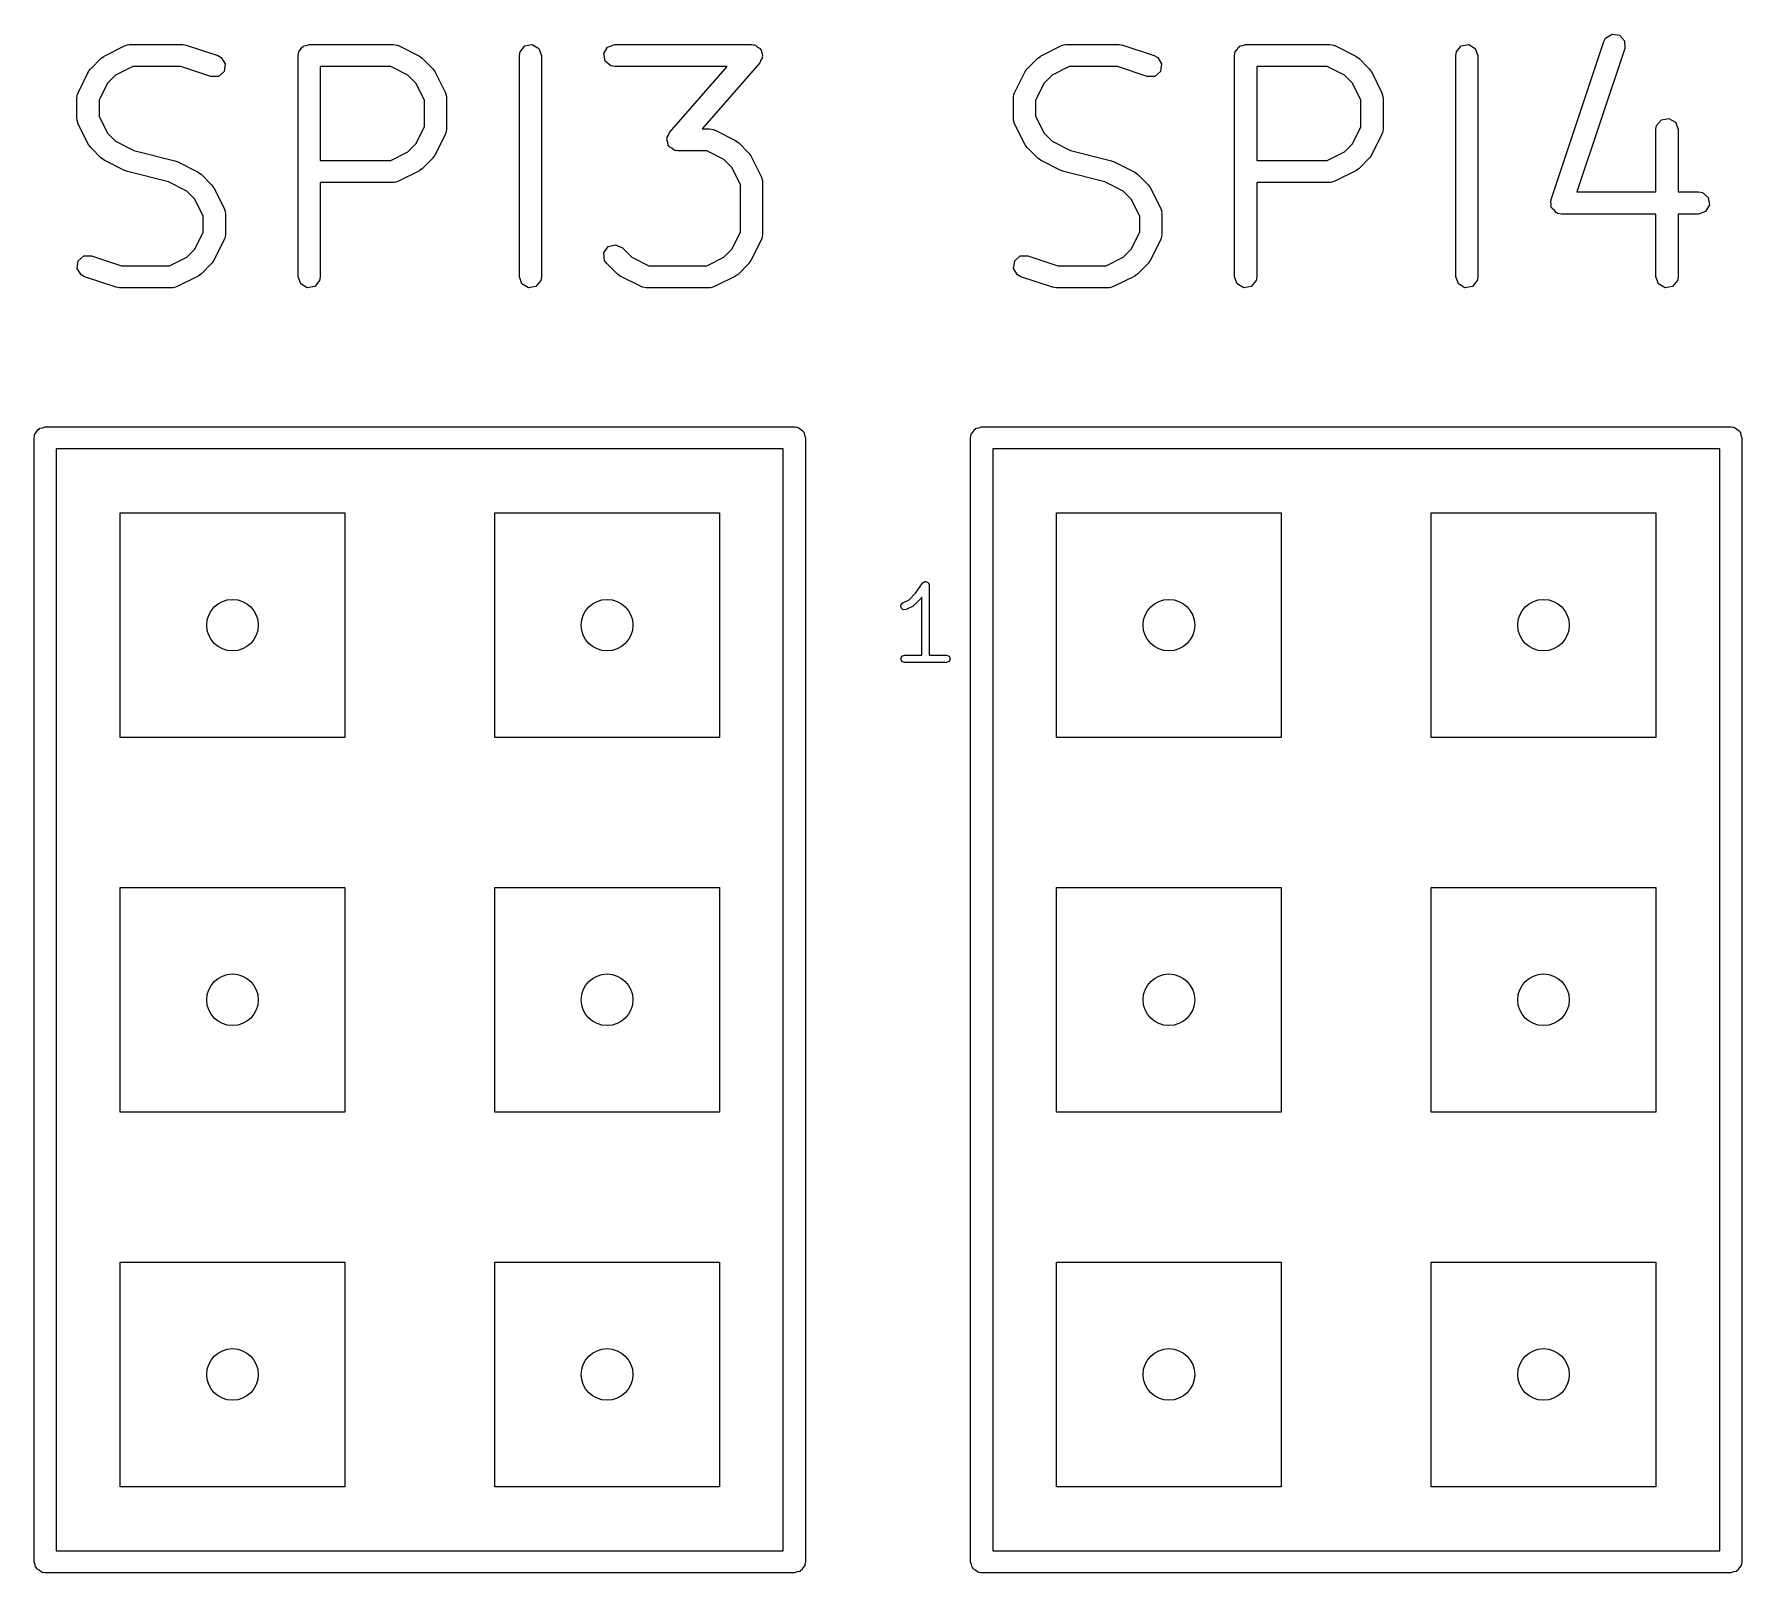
# Model space of a CAD drawing. Extents: x 4.34 to 6.06, y -6.92 to -5.19.
# Drawn here: x 5.1094 to 5.5653, y -5.8717 to -5.461 of the extents above; entities that cross this region are included whole.
import ezdxf

# ---------------------------------------------------------------- set-up
doc = ezdxf.new("R2010")
doc.units = 0
doc.header["$MEASUREMENT"] = 0
doc.layers.add('BLACK', color=7, linetype='CONTINUOUS')

msp = doc.modelspace()

# ---------------------------------------------------------------- linework, layer by layer
at = {"layer": 'BLACK', "linetype": 'CONTINUOUS'}
for p, q in [((5.52895, -5.46202), (5.53067, -5.46096)), ((5.53067, -5.46096), (5.53267, -5.46126)), ((5.53267, -5.46126), (5.53401, -5.46277)), ((5.12808, -5.46684), (5.13371, -5.46403)), ((5.13371, -5.46403), (5.13469, -5.46373)), ((5.13469, -5.46373), (5.13486, -5.46377)), ((5.13486, -5.46377), (5.13503, -5.46371)), ((5.13503, -5.46371), (5.14909, -5.46371)), ((5.14909, -5.46371), (5.14996, -5.46387)), ((5.14996, -5.46387), (5.15002, -5.46387)), ((5.15002, -5.46387), (5.15846, -5.46668)), ((5.17988, -5.46667), (5.17995, -5.46628)), ((5.17993, -5.46615), (5.17999, -5.46604)), ((5.17995, -5.46628), (5.17993, -5.46615)), ((5.17999, -5.46604), (5.18006, -5.46566)), ((5.18006, -5.46566), (5.18055, -5.46507)), ((5.18055, -5.46507), (5.18094, -5.46441)), ((5.18094, -5.46441), (5.18119, -5.46431)), ((5.18119, -5.46431), (5.18136, -5.46411)), ((5.18136, -5.46411), (5.18211, -5.46398)), ((5.18211, -5.46398), (5.18283, -5.46371)), ((5.18283, -5.46371), (5.20533, -5.46371)), ((5.20533, -5.46371), (5.20634, -5.46389)), ((5.20634, -5.46389), (5.20648, -5.46401)), ((5.20648, -5.46401), (5.20665, -5.46403)), ((5.20665, -5.46403), (5.21228, -5.46684)), ((5.23894, -5.46667), (5.23912, -5.46566)), ((5.23912, -5.46566), (5.24041, -5.46411)), ((5.24041, -5.46411), (5.2424, -5.46376)), ((5.2424, -5.46376), (5.24415, -5.46477)), ((5.24415, -5.46477), (5.24484, -5.46667)), ((5.26148, -5.46615), (5.26249, -5.46441)), ((5.26183, -5.46814), (5.26148, -5.46615)), ((5.26249, -5.46441), (5.26439, -5.46371)), ((5.26439, -5.46371), (5.30094, -5.46371)), ((5.30094, -5.46371), (5.30138, -5.46379)), ((5.30138, -5.46379), (5.30152, -5.46377)), ((5.30152, -5.46377), (5.30162, -5.46383)), ((5.30162, -5.46383), (5.30195, -5.46389)), ((5.30195, -5.46389), (5.30256, -5.4644)), ((5.30256, -5.4644), (5.30325, -5.46482)), ((5.30325, -5.46482), (5.30332, -5.46504)), ((5.30332, -5.46504), (5.3035, -5.46519)), ((5.3035, -5.46519), (5.30364, -5.46598)), ((5.30364, -5.46598), (5.3039, -5.46673)), ((5.37808, -5.46684), (5.38371, -5.46403)), ((5.38371, -5.46403), (5.38469, -5.46373)), ((5.38469, -5.46373), (5.38486, -5.46377)), ((5.38486, -5.46377), (5.38503, -5.46371)), ((5.38503, -5.46371), (5.39909, -5.46371)), ((5.39909, -5.46371), (5.39996, -5.46387)), ((5.39996, -5.46387), (5.40002, -5.46387)), ((5.40002, -5.46387), (5.40846, -5.46668)), ((5.42988, -5.46667), (5.42995, -5.46628)), ((5.42993, -5.46615), (5.42999, -5.46604)), ((5.42995, -5.46628), (5.42993, -5.46615)), ((5.42999, -5.46604), (5.43006, -5.46566)), ((5.43006, -5.46566), (5.43055, -5.46507)), ((5.43055, -5.46507), (5.43094, -5.46441)), ((5.43094, -5.46441), (5.43119, -5.46431)), ((5.43119, -5.46431), (5.43136, -5.46411)), ((5.43136, -5.46411), (5.43211, -5.46398)), ((5.43211, -5.46398), (5.43283, -5.46371)), ((5.43283, -5.46371), (5.45533, -5.46371)), ((5.45533, -5.46371), (5.45634, -5.46389)), ((5.45634, -5.46389), (5.45648, -5.46401)), ((5.45648, -5.46401), (5.45665, -5.46403)), ((5.45665, -5.46403), (5.46228, -5.46684)), ((5.48894, -5.46667), (5.48912, -5.46566)), ((5.48912, -5.46566), (5.49041, -5.46411)), ((5.49041, -5.46411), (5.4924, -5.46376)), ((5.4924, -5.46376), (5.49415, -5.46477)), ((5.49415, -5.46477), (5.49484, -5.46667)), ((5.5144, -5.5051), (5.52846, -5.46292)), ((5.53406, -5.46479), (5.5213, -5.50308)), ((5.52846, -5.46292), (5.52895, -5.46202)), ((5.53401, -5.46277), (5.53406, -5.46479)), ((5.12395, -5.47097), (5.12448, -5.47026)), ((5.12448, -5.47026), (5.1245, -5.4702)), ((5.1245, -5.4702), (5.12732, -5.46739)), ((5.12732, -5.46739), (5.12804, -5.46689)), ((5.12804, -5.46689), (5.12808, -5.46684)), ((5.13573, -5.46962), (5.13115, -5.47191)), ((5.14861, -5.46962), (5.13573, -5.46962)), ((5.15659, -5.47228), (5.14861, -5.46962)), ((5.15846, -5.46668), (5.15936, -5.46717)), ((5.15936, -5.46717), (5.16042, -5.46889)), ((5.16042, -5.46889), (5.16012, -5.47089)), ((5.17988, -5.52572), (5.17988, -5.46667)), ((5.20463, -5.46962), (5.18579, -5.46962)), ((5.18579, -5.46962), (5.18579, -5.49465)), ((5.20921, -5.47191), (5.20463, -5.46962)), ((5.21228, -5.46684), (5.21299, -5.46736)), ((5.21299, -5.46736), (5.21304, -5.46739)), ((5.21304, -5.46739), (5.21586, -5.4702)), ((5.21586, -5.4702), (5.21636, -5.47093)), ((5.23894, -5.52572), (5.23894, -5.46667)), ((5.24484, -5.46667), (5.24484, -5.52572)), ((5.26338, -5.46944), (5.26183, -5.46814)), ((5.26439, -5.46962), (5.26338, -5.46944)), ((5.29444, -5.46962), (5.26439, -5.46962)), ((5.27904, -5.48722), (5.29444, -5.46962)), ((5.30317, -5.46861), (5.28777, -5.48621)), ((5.30345, -5.46787), (5.30317, -5.46861)), ((5.30385, -5.46718), (5.30345, -5.46787)), ((5.3039, -5.46673), (5.30381, -5.46695)), ((5.30381, -5.46695), (5.30385, -5.46718)), ((5.37395, -5.47097), (5.37448, -5.47026)), ((5.37448, -5.47026), (5.3745, -5.4702)), ((5.3745, -5.4702), (5.37732, -5.46739)), ((5.37732, -5.46739), (5.37804, -5.46689)), ((5.37804, -5.46689), (5.37808, -5.46684)), ((5.38573, -5.46962), (5.38115, -5.47191)), ((5.39861, -5.46962), (5.38573, -5.46962)), ((5.40659, -5.47228), (5.39861, -5.46962)), ((5.40846, -5.46668), (5.40936, -5.46717)), ((5.40936, -5.46717), (5.41042, -5.46889)), ((5.41042, -5.46889), (5.41012, -5.47089)), ((5.42988, -5.52572), (5.42988, -5.46667)), ((5.45463, -5.46962), (5.43579, -5.46962)), ((5.43579, -5.46962), (5.43579, -5.49465)), ((5.45921, -5.47191), (5.45463, -5.46962)), ((5.46228, -5.46684), (5.46299, -5.46736)), ((5.46299, -5.46736), (5.46304, -5.46739)), ((5.46304, -5.46739), (5.46586, -5.4702)), ((5.46586, -5.4702), (5.46636, -5.47093)), ((5.48894, -5.52572), (5.48894, -5.46667)), ((5.49484, -5.46667), (5.49484, -5.52572)), ((5.12114, -5.4766), (5.12395, -5.47097)), ((5.12902, -5.47404), (5.12673, -5.47861)), ((5.13115, -5.47191), (5.12902, -5.47404)), ((5.15861, -5.47223), (5.15659, -5.47228)), ((5.16012, -5.47089), (5.15861, -5.47223)), ((5.21134, -5.47404), (5.20921, -5.47191)), ((5.21363, -5.47861), (5.21134, -5.47404)), ((5.21636, -5.47093), (5.21641, -5.47097)), ((5.21641, -5.47097), (5.21922, -5.4766)), ((5.37114, -5.4766), (5.37395, -5.47097)), ((5.37902, -5.47404), (5.37673, -5.47861)), ((5.38115, -5.47191), (5.37902, -5.47404)), ((5.40861, -5.47223), (5.40659, -5.47228)), ((5.41012, -5.47089), (5.40861, -5.47223)), ((5.46134, -5.47404), (5.45921, -5.47191)), ((5.46363, -5.47861), (5.46134, -5.47404)), ((5.46636, -5.47093), (5.46641, -5.47097)), ((5.46641, -5.47097), (5.46922, -5.4766)), ((5.12083, -5.47792), (5.121, -5.47691)), ((5.12083, -5.48354), (5.12083, -5.47792)), ((5.121, -5.47691), (5.12112, -5.47677)), ((5.12112, -5.47677), (5.12114, -5.4766)), ((5.12673, -5.47861), (5.12673, -5.48284)), ((5.21363, -5.48566), (5.21363, -5.47861)), ((5.21922, -5.4766), (5.21951, -5.47758)), ((5.21951, -5.47758), (5.21947, -5.47775)), ((5.21947, -5.47775), (5.21953, -5.47792)), ((5.21953, -5.47792), (5.21953, -5.48635)), ((5.37083, -5.47792), (5.371, -5.47691)), ((5.37083, -5.48354), (5.37083, -5.47792)), ((5.371, -5.47691), (5.37112, -5.47677)), ((5.37112, -5.47677), (5.37114, -5.4766)), ((5.37673, -5.47861), (5.37673, -5.48284)), ((5.46363, -5.48566), (5.46363, -5.47861)), ((5.46922, -5.4766), (5.46951, -5.47758)), ((5.46951, -5.47758), (5.46947, -5.47775)), ((5.46947, -5.47775), (5.46953, -5.47792)), ((5.46953, -5.47792), (5.46953, -5.48635)), ((5.12089, -5.48371), (5.12083, -5.48354)), ((5.12085, -5.48388), (5.12089, -5.48371)), ((5.12114, -5.48486), (5.12085, -5.48388)), ((5.12673, -5.48284), (5.12902, -5.48742)), ((5.37089, -5.48371), (5.37083, -5.48354)), ((5.37085, -5.48388), (5.37089, -5.48371)), ((5.37114, -5.48486), (5.37085, -5.48388)), ((5.37673, -5.48284), (5.37902, -5.48742)), ((5.54255, -5.48534), (5.54384, -5.4838)), ((5.54384, -5.4838), (5.54583, -5.48344)), ((5.54583, -5.48344), (5.54758, -5.48445)), ((5.54758, -5.48445), (5.54827, -5.48635)), ((5.12395, -5.49048), (5.12114, -5.48486)), ((5.12902, -5.48742), (5.13115, -5.48955)), ((5.21134, -5.49023), (5.21363, -5.48566)), ((5.21922, -5.48767), (5.21641, -5.4933)), ((5.21924, -5.4875), (5.21922, -5.48767)), ((5.21936, -5.48736), (5.21924, -5.4875)), ((5.21953, -5.48635), (5.21936, -5.48736)), ((5.27831, -5.4891), (5.27839, -5.48888)), ((5.27835, -5.48865), (5.27875, -5.48796)), ((5.27839, -5.48888), (5.27835, -5.48865)), ((5.27875, -5.48796), (5.27904, -5.48722)), ((5.28777, -5.48621), (5.2897, -5.48621)), ((5.2897, -5.48621), (5.29071, -5.48639)), ((5.29071, -5.48639), (5.29084, -5.4865)), ((5.29084, -5.4865), (5.29102, -5.48652)), ((5.29102, -5.48652), (5.29664, -5.48934)), ((5.37395, -5.49048), (5.37114, -5.48486)), ((5.37902, -5.48742), (5.38115, -5.48955)), ((5.46134, -5.49023), (5.46363, -5.48566)), ((5.46922, -5.48767), (5.46641, -5.4933)), ((5.46924, -5.4875), (5.46922, -5.48767)), ((5.46936, -5.48736), (5.46924, -5.4875)), ((5.46953, -5.48635), (5.46936, -5.48736)), ((5.54237, -5.48635), (5.54255, -5.48534)), ((5.54237, -5.50308), (5.54237, -5.48635)), ((5.54827, -5.48635), (5.54827, -5.50308)), ((5.124, -5.49053), (5.12395, -5.49048)), ((5.1245, -5.49125), (5.124, -5.49053)), ((5.12732, -5.49406), (5.1245, -5.49125)), ((5.13115, -5.48955), (5.13606, -5.492)), ((5.13606, -5.492), (5.14699, -5.49474)), ((5.20463, -5.49465), (5.20921, -5.49236)), ((5.20921, -5.49236), (5.21134, -5.49023)), ((5.21641, -5.4933), (5.21588, -5.49401)), ((5.27856, -5.48986), (5.27831, -5.4891)), ((5.2787, -5.49064), (5.27856, -5.48986)), ((5.27888, -5.49079), (5.2787, -5.49064)), ((5.27896, -5.49102), (5.27888, -5.49079)), ((5.27964, -5.49143), (5.27896, -5.49102)), ((5.28025, -5.49194), (5.27964, -5.49143)), ((5.28058, -5.492), (5.28025, -5.49194)), ((5.28069, -5.49206), (5.28058, -5.492)), ((5.28082, -5.49204), (5.28069, -5.49206)), ((5.28126, -5.49212), (5.28082, -5.49204)), ((5.289, -5.49212), (5.28126, -5.49212)), ((5.29357, -5.4944), (5.289, -5.49212)), ((5.29664, -5.48934), (5.29735, -5.48986)), ((5.29735, -5.48986), (5.29741, -5.48989)), ((5.29741, -5.48989), (5.30022, -5.4927)), ((5.30022, -5.4927), (5.30073, -5.49342)), ((5.30073, -5.49342), (5.30077, -5.49347)), ((5.30077, -5.49347), (5.30359, -5.49909)), ((5.374, -5.49053), (5.37395, -5.49048)), ((5.3745, -5.49125), (5.374, -5.49053)), ((5.37732, -5.49406), (5.3745, -5.49125)), ((5.38115, -5.48955), (5.38606, -5.492)), ((5.38606, -5.492), (5.39699, -5.49474)), ((5.45463, -5.49465), (5.45921, -5.49236)), ((5.45921, -5.49236), (5.46134, -5.49023)), ((5.46641, -5.4933), (5.46588, -5.49401)), ((5.12737, -5.49409), (5.12732, -5.49406)), ((5.12808, -5.49462), (5.12737, -5.49409)), ((5.13371, -5.49743), (5.12808, -5.49462)), ((5.13385, -5.49745), (5.13371, -5.49743)), ((5.13431, -5.49765), (5.13385, -5.49745)), ((5.14525, -5.50039), (5.13431, -5.49765)), ((5.14699, -5.49474), (5.14746, -5.49494)), ((5.14746, -5.49494), (5.1476, -5.49496)), ((5.1476, -5.49496), (5.15322, -5.49777)), ((5.15322, -5.49777), (5.15393, -5.4983)), ((5.18579, -5.49465), (5.20463, -5.49465)), ((5.21228, -5.49743), (5.20665, -5.50024)), ((5.21232, -5.49738), (5.21228, -5.49743)), ((5.21304, -5.49688), (5.21232, -5.49738)), ((5.21586, -5.49406), (5.21304, -5.49688)), ((5.21588, -5.49401), (5.21586, -5.49406)), ((5.29571, -5.49654), (5.29357, -5.4944)), ((5.29799, -5.50111), (5.29571, -5.49654)), ((5.37737, -5.49409), (5.37732, -5.49406)), ((5.37808, -5.49462), (5.37737, -5.49409)), ((5.38371, -5.49743), (5.37808, -5.49462)), ((5.38385, -5.49745), (5.38371, -5.49743)), ((5.38431, -5.49765), (5.38385, -5.49745)), ((5.39525, -5.50039), (5.38431, -5.49765)), ((5.39699, -5.49474), (5.39746, -5.49494)), ((5.39746, -5.49494), (5.3976, -5.49496)), ((5.3976, -5.49496), (5.40322, -5.49777)), ((5.40322, -5.49777), (5.40393, -5.4983)), ((5.43579, -5.49465), (5.45463, -5.49465)), ((5.46228, -5.49743), (5.45665, -5.50024)), ((5.46232, -5.49738), (5.46228, -5.49743)), ((5.46304, -5.49688), (5.46232, -5.49738)), ((5.46586, -5.49406), (5.46304, -5.49688)), ((5.46588, -5.49401), (5.46586, -5.49406)), ((5.15015, -5.50284), (5.14525, -5.50039)), ((5.15393, -5.4983), (5.15399, -5.49833)), ((5.15399, -5.49833), (5.1568, -5.50114)), ((5.1568, -5.50114), (5.15731, -5.50186)), ((5.15731, -5.50186), (5.15735, -5.5019)), ((5.15735, -5.5019), (5.16017, -5.50753)), ((5.20533, -5.50055), (5.18579, -5.50055)), ((5.18579, -5.50055), (5.18579, -5.52572)), ((5.2055, -5.50049), (5.20533, -5.50055)), ((5.20567, -5.50053), (5.2055, -5.50049)), ((5.20665, -5.50024), (5.20567, -5.50053)), ((5.29799, -5.51378), (5.29799, -5.50111)), ((5.30359, -5.49909), (5.30388, -5.50008)), ((5.30388, -5.50008), (5.30384, -5.50025)), ((5.30384, -5.50025), (5.3039, -5.50041)), ((5.3039, -5.50041), (5.3039, -5.51447)), ((5.40015, -5.50284), (5.39525, -5.50039)), ((5.40393, -5.4983), (5.40399, -5.49833)), ((5.40399, -5.49833), (5.4068, -5.50114)), ((5.4068, -5.50114), (5.40731, -5.50186)), ((5.40731, -5.50186), (5.40735, -5.5019)), ((5.40735, -5.5019), (5.41017, -5.50753)), ((5.45533, -5.50055), (5.43579, -5.50055)), ((5.43579, -5.50055), (5.43579, -5.52572)), ((5.4555, -5.50049), (5.45533, -5.50055)), ((5.45567, -5.50053), (5.4555, -5.50049)), ((5.45665, -5.50024), (5.45567, -5.50053)), ((5.15229, -5.50497), (5.15015, -5.50284)), ((5.15457, -5.50955), (5.15229, -5.50497)), ((5.40229, -5.50497), (5.40015, -5.50284)), ((5.40457, -5.50955), (5.40229, -5.50497)), ((5.51429, -5.50552), (5.5144, -5.50533)), ((5.51443, -5.50632), (5.51429, -5.50552)), ((5.5144, -5.50533), (5.5144, -5.5051)), ((5.51445, -5.50712), (5.51443, -5.50632)), ((5.5146, -5.50729), (5.51445, -5.50712)), ((5.51464, -5.50751), (5.5146, -5.50729)), ((5.5213, -5.50308), (5.54237, -5.50308)), ((5.54827, -5.50308), (5.55376, -5.50308)), ((5.55376, -5.50308), (5.55477, -5.50326)), ((5.55477, -5.50326), (5.55631, -5.50456)), ((5.55666, -5.50655), (5.55565, -5.5083)), ((5.55631, -5.50456), (5.55666, -5.50655)), ((5.15457, -5.51378), (5.15457, -5.50955)), ((5.16017, -5.50753), (5.16046, -5.50851)), ((5.16046, -5.50851), (5.16042, -5.50868)), ((5.16042, -5.50868), (5.16048, -5.50885)), ((5.16048, -5.50885), (5.16048, -5.51447)), ((5.40457, -5.51378), (5.40457, -5.50955)), ((5.41017, -5.50753), (5.41046, -5.50851)), ((5.41046, -5.50851), (5.41042, -5.50868)), ((5.41042, -5.50868), (5.41048, -5.50885)), ((5.41048, -5.50885), (5.41048, -5.51447)), ((5.51526, -5.50803), (5.51464, -5.50751)), ((5.51579, -5.50863), (5.51526, -5.50803)), ((5.51602, -5.50867), (5.51579, -5.50863)), ((5.51619, -5.50881), (5.51602, -5.50867)), ((5.5172, -5.50899), (5.51619, -5.50881)), ((5.54237, -5.50899), (5.5172, -5.50899)), ((5.54237, -5.52572), (5.54237, -5.50899)), ((5.55376, -5.50899), (5.54827, -5.50899)), ((5.54827, -5.50899), (5.54827, -5.52572)), ((5.55565, -5.5083), (5.55376, -5.50899)), ((5.15229, -5.51835), (5.15457, -5.51378)), ((5.16017, -5.51579), (5.15735, -5.52142)), ((5.16019, -5.51562), (5.16017, -5.51579)), ((5.1603, -5.51548), (5.16019, -5.51562)), ((5.16048, -5.51447), (5.1603, -5.51548)), ((5.29571, -5.51835), (5.29799, -5.51378)), ((5.30359, -5.51579), (5.30077, -5.52142)), ((5.30361, -5.51562), (5.30359, -5.51579)), ((5.30372, -5.51548), (5.30361, -5.51562)), ((5.3039, -5.51447), (5.30372, -5.51548)), ((5.40229, -5.51835), (5.40457, -5.51378)), ((5.41017, -5.51579), (5.40735, -5.52142)), ((5.41019, -5.51562), (5.41017, -5.51579)), ((5.4103, -5.51548), (5.41019, -5.51562)), ((5.41048, -5.51447), (5.4103, -5.51548)), ((5.12118, -5.5215), (5.12269, -5.52016)), ((5.12269, -5.52016), (5.12471, -5.52011)), ((5.12471, -5.52011), (5.1327, -5.52277)), ((5.14558, -5.52277), (5.15015, -5.52048)), ((5.15015, -5.52048), (5.15229, -5.51835)), ((5.26153, -5.51933), (5.26269, -5.51768)), ((5.26171, -5.52135), (5.26153, -5.51933)), ((5.26269, -5.51768), (5.26464, -5.51716)), ((5.26464, -5.51716), (5.26647, -5.51801)), ((5.26647, -5.51801), (5.26895, -5.52048)), ((5.26895, -5.52048), (5.27352, -5.52277)), ((5.289, -5.52277), (5.29357, -5.52048)), ((5.29357, -5.52048), (5.29571, -5.51835)), ((5.37118, -5.5215), (5.37269, -5.52016)), ((5.37269, -5.52016), (5.37471, -5.52011)), ((5.37471, -5.52011), (5.3827, -5.52277)), ((5.39558, -5.52277), (5.40015, -5.52048)), ((5.40015, -5.52048), (5.40229, -5.51835)), ((5.12089, -5.5235), (5.12118, -5.5215)), ((5.12194, -5.52522), (5.12089, -5.5235)), ((5.12285, -5.52571), (5.12194, -5.52522)), ((5.1327, -5.52277), (5.14558, -5.52277)), ((5.15322, -5.52555), (5.1476, -5.52836)), ((5.15327, -5.5255), (5.15322, -5.52555)), ((5.15399, -5.525), (5.15327, -5.5255)), ((5.1568, -5.52219), (5.15399, -5.525)), ((5.15683, -5.52213), (5.1568, -5.52219)), ((5.15735, -5.52142), (5.15683, -5.52213)), ((5.2623, -5.52219), (5.26171, -5.52135)), ((5.26511, -5.525), (5.2623, -5.52219)), ((5.26517, -5.52503), (5.26511, -5.525)), ((5.26588, -5.52555), (5.26517, -5.52503)), ((5.2715, -5.52836), (5.26588, -5.52555)), ((5.27352, -5.52277), (5.289, -5.52277)), ((5.29664, -5.52555), (5.29102, -5.52836)), ((5.29669, -5.5255), (5.29664, -5.52555)), ((5.29741, -5.525), (5.29669, -5.5255)), ((5.30022, -5.52219), (5.29741, -5.525)), ((5.30025, -5.52213), (5.30022, -5.52219)), ((5.30077, -5.52142), (5.30025, -5.52213)), ((5.37089, -5.5235), (5.37118, -5.5215)), ((5.37194, -5.52522), (5.37089, -5.5235)), ((5.37285, -5.52571), (5.37194, -5.52522)), ((5.3827, -5.52277), (5.39558, -5.52277)), ((5.40322, -5.52555), (5.3976, -5.52836)), ((5.40327, -5.5255), (5.40322, -5.52555)), ((5.40399, -5.525), (5.40327, -5.5255)), ((5.4068, -5.52219), (5.40399, -5.525)), ((5.40683, -5.52213), (5.4068, -5.52219)), ((5.40735, -5.52142), (5.40683, -5.52213)), ((5.13128, -5.52852), (5.12285, -5.52571)), ((5.13135, -5.52852), (5.13128, -5.52852)), ((5.13222, -5.52868), (5.13135, -5.52852)), ((5.14628, -5.52868), (5.13222, -5.52868)), ((5.14644, -5.52861), (5.14628, -5.52868)), ((5.14661, -5.52866), (5.14644, -5.52861)), ((5.1476, -5.52836), (5.14661, -5.52866)), ((5.18057, -5.52762), (5.17988, -5.52572)), ((5.18232, -5.52863), (5.18057, -5.52762)), ((5.18431, -5.52828), (5.18232, -5.52863)), ((5.18561, -5.52673), (5.18431, -5.52828)), ((5.18579, -5.52572), (5.18561, -5.52673)), ((5.23963, -5.52762), (5.23894, -5.52572)), ((5.24138, -5.52863), (5.23963, -5.52762)), ((5.24337, -5.52828), (5.24138, -5.52863)), ((5.24466, -5.52673), (5.24337, -5.52828)), ((5.24484, -5.52572), (5.24466, -5.52673)), ((5.27168, -5.52838), (5.2715, -5.52836)), ((5.27181, -5.5285), (5.27168, -5.52838)), ((5.27282, -5.52868), (5.27181, -5.5285)), ((5.2897, -5.52868), (5.27282, -5.52868)), ((5.28986, -5.52861), (5.2897, -5.52868)), ((5.29003, -5.52866), (5.28986, -5.52861)), ((5.29102, -5.52836), (5.29003, -5.52866)), ((5.38128, -5.52852), (5.37285, -5.52571)), ((5.38135, -5.52852), (5.38128, -5.52852)), ((5.38222, -5.52868), (5.38135, -5.52852)), ((5.39628, -5.52868), (5.38222, -5.52868)), ((5.39644, -5.52861), (5.39628, -5.52868)), ((5.39661, -5.52866), (5.39644, -5.52861)), ((5.3976, -5.52836), (5.39661, -5.52866)), ((5.43057, -5.52762), (5.42988, -5.52572)), ((5.43232, -5.52863), (5.43057, -5.52762)), ((5.43431, -5.52828), (5.43232, -5.52863)), ((5.43561, -5.52673), (5.43431, -5.52828)), ((5.43579, -5.52572), (5.43561, -5.52673)), ((5.48963, -5.52762), (5.48894, -5.52572)), ((5.49138, -5.52863), (5.48963, -5.52762)), ((5.49337, -5.52828), (5.49138, -5.52863)), ((5.49466, -5.52673), (5.49337, -5.52828)), ((5.49484, -5.52572), (5.49466, -5.52673)), ((5.54306, -5.52762), (5.54237, -5.52572)), ((5.54481, -5.52863), (5.54306, -5.52762)), ((5.5468, -5.52828), (5.54481, -5.52863)), ((5.5481, -5.52673), (5.5468, -5.52828)), ((5.54827, -5.52572), (5.5481, -5.52673)), ((5.11008, -5.56711), (5.11046, -5.56645)), ((5.11046, -5.56645), (5.11071, -5.56636)), ((5.11071, -5.56636), (5.11089, -5.56615)), ((5.11089, -5.56615), (5.11164, -5.56602)), ((5.11164, -5.56602), (5.11236, -5.56576)), ((5.11236, -5.56576), (5.31236, -5.56576)), ((5.31236, -5.56576), (5.31275, -5.56582)), ((5.31275, -5.56582), (5.31287, -5.5658)), ((5.31287, -5.5658), (5.31299, -5.56587)), ((5.31299, -5.56587), (5.31337, -5.56593)), ((5.31337, -5.56593), (5.31396, -5.56643)), ((5.31396, -5.56643), (5.31462, -5.56681)), ((5.36008, -5.56711), (5.36046, -5.56645)), ((5.36046, -5.56645), (5.36071, -5.56636)), ((5.36071, -5.56636), (5.36089, -5.56615)), ((5.36089, -5.56615), (5.36164, -5.56602)), ((5.36164, -5.56602), (5.36236, -5.56576)), ((5.36236, -5.56576), (5.56236, -5.56576)), ((5.56236, -5.56576), (5.56275, -5.56582)), ((5.56275, -5.56582), (5.56287, -5.5658)), ((5.56287, -5.5658), (5.56299, -5.56587)), ((5.56299, -5.56587), (5.56337, -5.56593)), ((5.56337, -5.56593), (5.56396, -5.56643)), ((5.56396, -5.56643), (5.56462, -5.56681)), ((5.10941, -5.56871), (5.10948, -5.56833)), ((5.10941, -5.86871), (5.10941, -5.56871)), ((5.10945, -5.5682), (5.10952, -5.56808)), ((5.10948, -5.56833), (5.10945, -5.5682)), ((5.10952, -5.56808), (5.10959, -5.5677)), ((5.10959, -5.5677), (5.11008, -5.56711)), ((5.31462, -5.56681), (5.31472, -5.56706)), ((5.31472, -5.56706), (5.31492, -5.56723)), ((5.31492, -5.56723), (5.31505, -5.56799)), ((5.31505, -5.56799), (5.31531, -5.56871)), ((5.31531, -5.56871), (5.31531, -5.86871)), ((5.35941, -5.56871), (5.35948, -5.56833)), ((5.35941, -5.86871), (5.35941, -5.56871)), ((5.35945, -5.5682), (5.35952, -5.56808)), ((5.35948, -5.56833), (5.35945, -5.5682)), ((5.35952, -5.56808), (5.35959, -5.5677)), ((5.35959, -5.5677), (5.36008, -5.56711)), ((5.56462, -5.56681), (5.56472, -5.56706)), ((5.56472, -5.56706), (5.56492, -5.56723)), ((5.56492, -5.56723), (5.56505, -5.56799)), ((5.56505, -5.56799), (5.56531, -5.56871)), ((5.56531, -5.56871), (5.56531, -5.86871)), ((5.11531, -5.57166), (5.11531, -5.86576)), ((5.30941, -5.57166), (5.11531, -5.57166)), ((5.30941, -5.86576), (5.30941, -5.57166)), ((5.36531, -5.57166), (5.36531, -5.86576)), ((5.55941, -5.57166), (5.36531, -5.57166)), ((5.55941, -5.86576), (5.55941, -5.57166)), ((5.13236, -5.64871), (5.13236, -5.58871)), ((5.13236, -5.58871), (5.19236, -5.58871)), ((5.19236, -5.58871), (5.19236, -5.64871)), ((5.23236, -5.64871), (5.23236, -5.58871)), ((5.23236, -5.58871), (5.29236, -5.58871)), ((5.29236, -5.58871), (5.29236, -5.64871)), ((5.38236, -5.64871), (5.38236, -5.58871)), ((5.38236, -5.58871), (5.44236, -5.58871)), ((5.44236, -5.58871), (5.44236, -5.64871)), ((5.48236, -5.64871), (5.48236, -5.58871)), ((5.48236, -5.58871), (5.54236, -5.58871)), ((5.54236, -5.58871), (5.54236, -5.64871)), ((5.34472, -5.61021), (5.34654, -5.60748)), ((5.34654, -5.60748), (5.34663, -5.60743)), ((5.34663, -5.60743), (5.34667, -5.60733)), ((5.34667, -5.60733), (5.34693, -5.60722)), ((5.34693, -5.60722), (5.34717, -5.60706)), ((5.34717, -5.60706), (5.34727, -5.60708)), ((5.34727, -5.60708), (5.34736, -5.60704)), ((5.34736, -5.60704), (5.34763, -5.60715)), ((5.34763, -5.60715), (5.34791, -5.60721)), ((5.34791, -5.60721), (5.34796, -5.60729)), ((5.34796, -5.60729), (5.34806, -5.60733)), ((5.34806, -5.60733), (5.34817, -5.6076)), ((5.34817, -5.6076), (5.34833, -5.60784)), ((5.3413, -5.61277), (5.34303, -5.61191)), ((5.34303, -5.61191), (5.34472, -5.61021)), ((5.34618, -5.61154), (5.34431, -5.61341)), ((5.34622, -5.61144), (5.34618, -5.61154)), ((5.34631, -5.61139), (5.34622, -5.61144)), ((5.34638, -5.61128), (5.34631, -5.61139)), ((5.34638, -5.62673), (5.34638, -5.61128)), ((5.34833, -5.60784), (5.34831, -5.60794)), ((5.34831, -5.60794), (5.34835, -5.60803)), ((5.34835, -5.60803), (5.34835, -5.62673)), ((5.3408, -5.61334), (5.3413, -5.61277)), ((5.34086, -5.61409), (5.3408, -5.61334)), ((5.34143, -5.61459), (5.34086, -5.61409)), ((5.34218, -5.61453), (5.34143, -5.61459)), ((5.34405, -5.6136), (5.34218, -5.61453)), ((5.34416, -5.61347), (5.34405, -5.6136)), ((5.34431, -5.61341), (5.34416, -5.61347)), ((5.34075, -5.62771), (5.34104, -5.62702)), ((5.34104, -5.62841), (5.34075, -5.62771)), ((5.34104, -5.62702), (5.34174, -5.62673)), ((5.34174, -5.6287), (5.34104, -5.62841)), ((5.34174, -5.62673), (5.34638, -5.62673)), ((5.34736, -5.6287), (5.34174, -5.6287)), ((5.35299, -5.6287), (5.34736, -5.6287)), ((5.34835, -5.62673), (5.35299, -5.62673)), ((5.35299, -5.62673), (5.35368, -5.62702)), ((5.35368, -5.62841), (5.35299, -5.6287)), ((5.35368, -5.62702), (5.35397, -5.62771)), ((5.35397, -5.62771), (5.35368, -5.62841)), ((5.19236, -5.64871), (5.13236, -5.64871)), ((5.29236, -5.64871), (5.23236, -5.64871)), ((5.44236, -5.64871), (5.38236, -5.64871)), ((5.54236, -5.64871), (5.48236, -5.64871)), ((5.13236, -5.74871), (5.13236, -5.68871)), ((5.13236, -5.68871), (5.19236, -5.68871)), ((5.19236, -5.68871), (5.19236, -5.74871)), ((5.23236, -5.74871), (5.23236, -5.68871)), ((5.23236, -5.68871), (5.29236, -5.68871)), ((5.29236, -5.68871), (5.29236, -5.74871)), ((5.38236, -5.74871), (5.38236, -5.68871)), ((5.38236, -5.68871), (5.44236, -5.68871)), ((5.44236, -5.68871), (5.44236, -5.74871)), ((5.48236, -5.74871), (5.48236, -5.68871)), ((5.48236, -5.68871), (5.54236, -5.68871)), ((5.54236, -5.68871), (5.54236, -5.74871)), ((5.19236, -5.74871), (5.13236, -5.74871)), ((5.29236, -5.74871), (5.23236, -5.74871)), ((5.44236, -5.74871), (5.38236, -5.74871)), ((5.54236, -5.74871), (5.48236, -5.74871)), ((5.13236, -5.84871), (5.13236, -5.78871)), ((5.13236, -5.78871), (5.19236, -5.78871)), ((5.19236, -5.78871), (5.19236, -5.84871)), ((5.23236, -5.84871), (5.23236, -5.78871)), ((5.23236, -5.78871), (5.29236, -5.78871)), ((5.29236, -5.78871), (5.29236, -5.84871)), ((5.38236, -5.84871), (5.38236, -5.78871)), ((5.38236, -5.78871), (5.44236, -5.78871)), ((5.44236, -5.78871), (5.44236, -5.84871)), ((5.48236, -5.84871), (5.48236, -5.78871)), ((5.48236, -5.78871), (5.54236, -5.78871)), ((5.54236, -5.78871), (5.54236, -5.84871)), ((5.19236, -5.84871), (5.13236, -5.84871)), ((5.29236, -5.84871), (5.23236, -5.84871)), ((5.44236, -5.84871), (5.38236, -5.84871)), ((5.54236, -5.84871), (5.48236, -5.84871)), ((5.11531, -5.86576), (5.30941, -5.86576)), ((5.36531, -5.86576), (5.55941, -5.86576)), ((5.10967, -5.86943), (5.10941, -5.86871)), ((5.10981, -5.87019), (5.10967, -5.86943)), ((5.11001, -5.87036), (5.10981, -5.87019)), ((5.1101, -5.87061), (5.11001, -5.87036)), ((5.11076, -5.87099), (5.1101, -5.87061)), ((5.11135, -5.87148), (5.11076, -5.87099)), ((5.11174, -5.87155), (5.11135, -5.87148)), ((5.11185, -5.87162), (5.11174, -5.87155)), ((5.11198, -5.87159), (5.11185, -5.87162)), ((5.11236, -5.87166), (5.11198, -5.87159)), ((5.31236, -5.87166), (5.11236, -5.87166)), ((5.31308, -5.8714), (5.31236, -5.87166)), ((5.31384, -5.87127), (5.31308, -5.8714)), ((5.31401, -5.87106), (5.31384, -5.87127)), ((5.31426, -5.87097), (5.31401, -5.87106)), ((5.31464, -5.87031), (5.31426, -5.87097)), ((5.31514, -5.86972), (5.31464, -5.87031)), ((5.3152, -5.86934), (5.31514, -5.86972)), ((5.31527, -5.86922), (5.3152, -5.86934)), ((5.31531, -5.86871), (5.31525, -5.86909)), ((5.31525, -5.86909), (5.31527, -5.86922)), ((5.35967, -5.86943), (5.35941, -5.86871)), ((5.35981, -5.87019), (5.35967, -5.86943)), ((5.36001, -5.87036), (5.35981, -5.87019)), ((5.3601, -5.87061), (5.36001, -5.87036)), ((5.36076, -5.87099), (5.3601, -5.87061)), ((5.36135, -5.87148), (5.36076, -5.87099)), ((5.36174, -5.87155), (5.36135, -5.87148)), ((5.36185, -5.87162), (5.36174, -5.87155)), ((5.36198, -5.87159), (5.36185, -5.87162)), ((5.36236, -5.87166), (5.36198, -5.87159)), ((5.56236, -5.87166), (5.36236, -5.87166)), ((5.56308, -5.8714), (5.56236, -5.87166)), ((5.56384, -5.87127), (5.56308, -5.8714)), ((5.56401, -5.87106), (5.56384, -5.87127)), ((5.56426, -5.87097), (5.56401, -5.87106)), ((5.56464, -5.87031), (5.56426, -5.87097)), ((5.56514, -5.86972), (5.56464, -5.87031)), ((5.5652, -5.86934), (5.56514, -5.86972)), ((5.56527, -5.86922), (5.5652, -5.86934)), ((5.56531, -5.86871), (5.56525, -5.86909)), ((5.56525, -5.86909), (5.56527, -5.86922))]:
    msp.add_line(p, q, dxfattribs=at)
at = {"layer": 'BLACK'}
for centre in [(5.16236, -5.61871), (5.26236, -5.61871), (5.41236, -5.61871), (5.51236, -5.61871), (5.16236, -5.71871), (5.26236, -5.71871), (5.41236, -5.71871), (5.51236, -5.71871), (5.16236, -5.81871), (5.26236, -5.81871), (5.41236, -5.81871), (5.51236, -5.81871)]:
    msp.add_circle(centre, 0.00689, dxfattribs=at)

doc.saveas('drawing.dxf')
